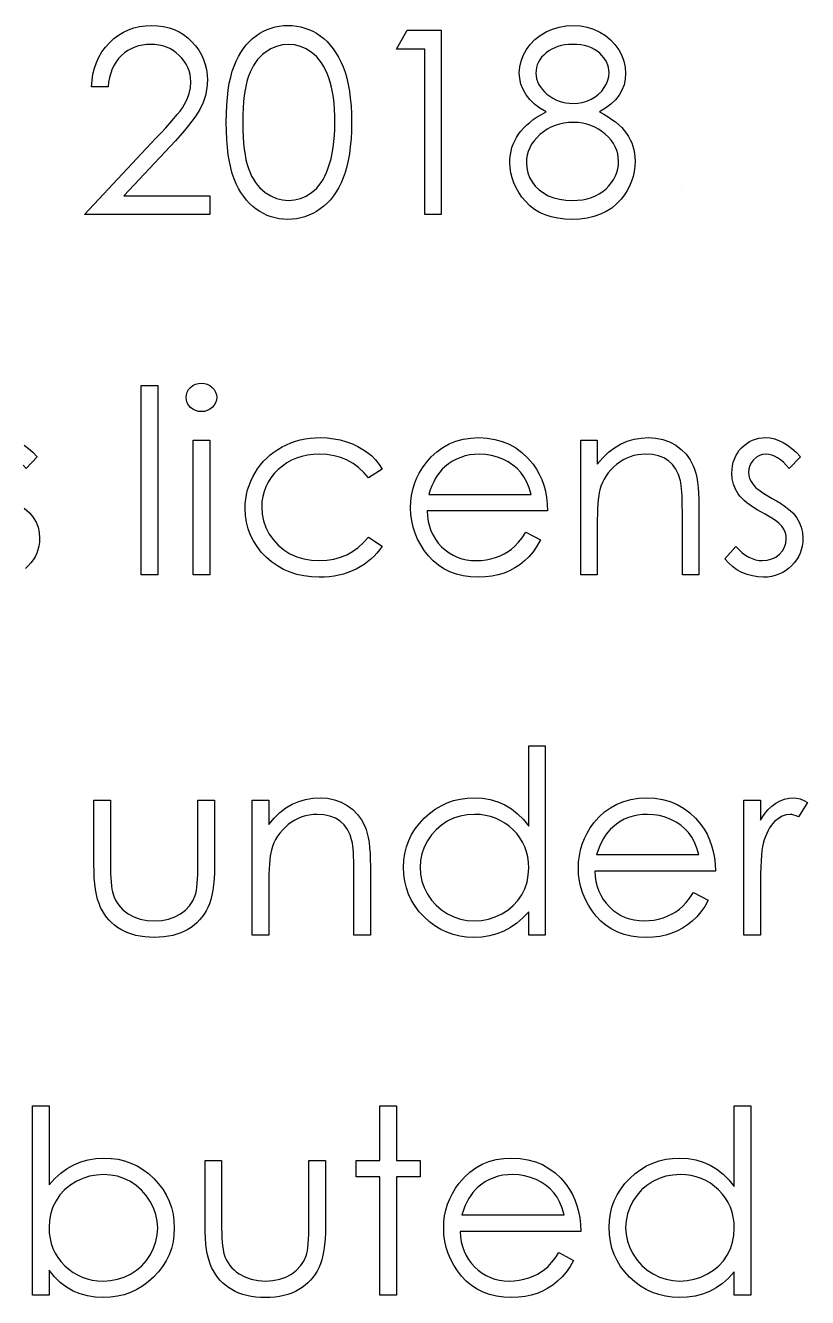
# Model space of a CAD drawing. Header units: millimetres. Extents: x -115 to 178, y -25 to 102.
# Drawn here: x 9.31 to 24.16, y 77.66 to 101.79 of the extents above; entities that cross this region are included whole.
import ezdxf

# ---------------------------------------------------------------- set-up
doc = ezdxf.new("R2010")
doc.units = ezdxf.units.MM

msp = doc.modelspace()

# ---------------------------------------------------------------- linework, layer by layer
at = {"color": 7, "linetype": 'Continuous'}
msp.add_line((21.764, 98.742), (21.764, 98.742), dxfattribs=at)
at = {"color": 7, "linetype": 'Continuous', "flags": 128}
for points in [[(10.883, 100.627), (10.569, 100.627), (10.569, 100.627), (10.577, 100.752), (10.595, 100.871), (10.623, 100.984), (10.661, 101.092), (10.708, 101.193), (10.764, 101.29), (10.831, 101.381), (10.907, 101.465), (10.991, 101.543), (11.08, 101.609), (11.173, 101.665), (11.271, 101.712), (11.374, 101.747), (11.481, 101.773), (11.593, 101.789), (11.71, 101.794), (11.71, 101.794), (11.825, 101.789), (11.935, 101.774), (12.039, 101.75), (12.138, 101.716), (12.23, 101.672), (12.317, 101.619), (12.399, 101.557), (12.475, 101.484), (12.544, 101.404), (12.603, 101.322), (12.653, 101.235), (12.695, 101.146), (12.726, 101.053), (12.749, 100.956), (12.763, 100.857), (12.768, 100.753), (12.768, 100.753), (12.758, 100.607), (12.731, 100.466), (12.686, 100.33), (12.622, 100.198), (12.582, 100.131), (12.533, 100.058), (12.475, 99.978), (12.409, 99.894), (12.334, 99.803), (12.252, 99.707), (12.16, 99.605), (12.059, 99.497), (12.059, 99.497), (11.184, 98.563), (11.184, 98.563), (12.812, 98.563), (12.812, 98.563), (12.812, 98.204), (12.812, 98.204), (10.434, 98.204), (10.434, 98.204), (11.792, 99.652), (11.792, 99.652), (11.89, 99.756), (11.98, 99.853), (12.061, 99.943), (12.132, 100.025), (12.195, 100.102), (12.249, 100.17), (12.293, 100.233), (12.329, 100.288), (12.383, 100.393), (12.423, 100.501), (12.446, 100.611), (12.453, 100.725), (12.453, 100.725), (12.45, 100.797), (12.439, 100.865), (12.423, 100.931), (12.399, 100.995), (12.367, 101.057), (12.329, 101.115), (12.285, 101.171), (12.233, 101.225), (12.176, 101.274), (12.117, 101.317), (12.054, 101.353), (11.989, 101.382), (11.919, 101.405), (11.848, 101.421), (11.773, 101.431), (11.694, 101.435), (11.694, 101.435), (11.612, 101.431), (11.534, 101.421), (11.459, 101.404), (11.387, 101.381), (11.319, 101.352), (11.255, 101.315), (11.194, 101.272), (11.136, 101.222), (11.083, 101.167), (11.037, 101.106), (10.996, 101.039), (10.961, 100.968), (10.933, 100.891), (10.91, 100.808), (10.893, 100.72), (10.883, 100.627)], [(13.126, 99.952), (13.129, 100.121), (13.136, 100.279), (13.148, 100.428), (13.164, 100.567), (13.184, 100.696), (13.21, 100.815), (13.24, 100.925), (13.274, 101.024), (13.313, 101.116), (13.356, 101.202), (13.403, 101.282), (13.453, 101.357), (13.507, 101.426), (13.565, 101.489), (13.626, 101.546), (13.692, 101.598), (13.761, 101.644), (13.832, 101.683), (13.904, 101.717), (13.979, 101.744), (14.055, 101.766), (14.134, 101.782), (14.214, 101.791), (14.297, 101.794), (14.297, 101.794), (14.38, 101.791), (14.462, 101.782), (14.541, 101.766), (14.619, 101.744), (14.695, 101.717), (14.769, 101.683), (14.841, 101.644), (14.91, 101.597), (14.977, 101.545), (15.041, 101.486), (15.1, 101.422), (15.156, 101.352), (15.209, 101.275), (15.258, 101.192), (15.303, 101.103), (15.345, 101.008), (15.382, 100.905), (15.415, 100.794), (15.442, 100.675), (15.465, 100.548), (15.482, 100.412), (15.495, 100.267), (15.502, 100.114), (15.505, 99.952), (15.505, 99.952), (15.502, 99.792), (15.495, 99.64), (15.482, 99.495), (15.465, 99.36), (15.443, 99.233), (15.416, 99.115), (15.384, 99.004), (15.347, 98.902), (15.306, 98.807), (15.261, 98.719), (15.212, 98.636), (15.16, 98.559), (15.104, 98.488), (15.043, 98.424), (14.98, 98.365), (14.912, 98.312), (14.842, 98.266), (14.77, 98.226), (14.696, 98.192), (14.62, 98.164), (14.542, 98.142), (14.462, 98.127), (14.38, 98.117), (14.297, 98.114), (14.297, 98.114), (14.214, 98.117), (14.134, 98.126), (14.055, 98.141), (13.98, 98.162), (13.905, 98.189), (13.833, 98.223), (13.763, 98.262), (13.695, 98.307), (13.63, 98.358), (13.568, 98.415), (13.511, 98.478), (13.457, 98.547), (13.406, 98.622), (13.359, 98.702), (13.316, 98.789), (13.277, 98.882), (13.241, 98.982), (13.211, 99.092), (13.185, 99.212), (13.164, 99.341), (13.148, 99.479), (13.136, 99.628), (13.129, 99.786), (13.126, 99.952)], [(16.563, 101.704), (17.21, 101.704), (17.21, 101.704), (17.21, 98.204), (17.21, 98.204), (16.896, 98.204), (16.896, 98.204), (16.896, 101.345), (16.896, 101.345), (16.357, 101.345), (16.357, 101.345), (16.563, 101.704)], [(20.213, 100.154), (20.298, 100.108), (20.378, 100.061), (20.45, 100.012), (20.518, 99.962), (20.579, 99.91), (20.635, 99.856), (20.684, 99.802), (20.727, 99.745), (20.765, 99.687), (20.798, 99.626), (20.826, 99.564), (20.849, 99.5), (20.867, 99.434), (20.88, 99.366), (20.887, 99.295), (20.889, 99.223), (20.889, 99.223), (20.885, 99.122), (20.872, 99.024), (20.852, 98.929), (20.823, 98.837), (20.786, 98.747), (20.74, 98.662), (20.687, 98.578), (20.624, 98.498), (20.624, 98.498), (20.539, 98.409), (20.445, 98.33), (20.342, 98.264), (20.23, 98.21), (20.109, 98.168), (19.98, 98.138), (19.842, 98.12), (19.695, 98.114), (19.695, 98.114), (19.554, 98.12), (19.422, 98.135), (19.298, 98.162), (19.183, 98.198), (19.077, 98.246), (18.98, 98.304), (18.892, 98.372), (18.812, 98.451), (18.741, 98.537), (18.68, 98.624), (18.629, 98.714), (18.586, 98.806), (18.553, 98.9), (18.53, 98.996), (18.516, 99.094), (18.511, 99.194), (18.511, 99.194), (18.514, 99.268), (18.522, 99.34), (18.534, 99.409), (18.552, 99.477), (18.575, 99.543), (18.603, 99.607), (18.636, 99.669), (18.674, 99.729), (18.718, 99.788), (18.768, 99.845), (18.825, 99.901), (18.888, 99.955), (18.956, 100.007), (19.032, 100.058), (19.113, 100.107), (19.202, 100.154), (19.202, 100.154), (19.082, 100.223), (18.978, 100.301), (18.89, 100.386), (18.818, 100.479), (18.762, 100.578), (18.723, 100.68), (18.698, 100.786), (18.691, 100.895), (18.691, 100.895), (18.699, 101.007), (18.724, 101.117), (18.767, 101.226), (18.826, 101.334), (18.9, 101.435), (18.987, 101.525), (19.087, 101.604), (19.2, 101.671), (19.322, 101.725), (19.449, 101.763), (19.58, 101.786), (19.716, 101.794), (19.716, 101.794), (19.85, 101.786), (19.977, 101.763), (20.1, 101.723), (20.218, 101.669), (20.327, 101.602), (20.423, 101.523), (20.507, 101.433), (20.579, 101.332), (20.636, 101.225), (20.677, 101.114), (20.701, 101.001), (20.71, 100.886), (20.71, 100.886), (20.702, 100.772), (20.679, 100.665), (20.64, 100.564), (20.586, 100.469), (20.516, 100.381), (20.431, 100.299), (20.329, 100.223), (20.213, 100.154)], [(13.441, 99.954), (13.442, 99.814), (13.448, 99.682), (13.456, 99.558), (13.467, 99.445), (13.483, 99.34), (13.501, 99.243), (13.523, 99.155), (13.548, 99.077), (13.577, 99.004), (13.608, 98.937), (13.643, 98.874), (13.68, 98.816), (13.722, 98.762), (13.766, 98.712), (13.814, 98.667), (13.864, 98.627), (13.971, 98.559), (14.08, 98.512), (14.192, 98.483), (14.307, 98.473), (14.307, 98.473), (14.423, 98.482), (14.535, 98.511), (14.643, 98.557), (14.747, 98.623), (14.797, 98.663), (14.844, 98.707), (14.887, 98.757), (14.928, 98.811), (14.965, 98.869), (14.999, 98.933), (15.03, 99.001), (15.058, 99.074), (15.058, 99.074), (15.089, 99.168), (15.116, 99.266), (15.139, 99.369), (15.158, 99.476), (15.172, 99.589), (15.182, 99.706), (15.188, 99.828), (15.191, 99.954), (15.191, 99.954), (15.188, 100.08), (15.184, 100.201), (15.174, 100.315), (15.161, 100.424), (15.144, 100.527), (15.125, 100.623), (15.1, 100.715), (15.073, 100.8), (15.042, 100.88), (15.008, 100.954), (14.972, 101.022), (14.933, 101.085), (14.891, 101.143), (14.845, 101.195), (14.797, 101.241), (14.747, 101.282), (14.641, 101.348), (14.533, 101.397), (14.421, 101.425), (14.307, 101.435), (14.307, 101.435), (14.192, 101.425), (14.079, 101.397), (13.97, 101.348), (13.864, 101.282), (13.814, 101.242), (13.767, 101.197), (13.722, 101.147), (13.682, 101.093), (13.644, 101.035), (13.609, 100.972), (13.577, 100.905), (13.549, 100.832), (13.523, 100.754), (13.502, 100.666), (13.483, 100.57), (13.468, 100.464), (13.456, 100.35), (13.448, 100.227), (13.442, 100.095), (13.441, 99.954)], [(19.699, 101.435), (19.625, 101.432), (19.555, 101.425), (19.488, 101.412), (19.425, 101.395), (19.364, 101.371), (19.307, 101.344), (19.253, 101.311), (19.202, 101.273), (19.155, 101.232), (19.115, 101.189), (19.082, 101.144), (19.054, 101.097), (19.033, 101.048), (19.017, 100.998), (19.008, 100.945), (19.005, 100.891), (19.005, 100.891), (19.008, 100.836), (19.018, 100.783), (19.034, 100.731), (19.058, 100.681), (19.087, 100.632), (19.124, 100.583), (19.167, 100.537), (19.216, 100.492), (19.27, 100.449), (19.327, 100.413), (19.385, 100.383), (19.446, 100.358), (19.51, 100.338), (19.575, 100.324), (19.642, 100.316), (19.711, 100.313), (19.711, 100.313), (19.8, 100.318), (19.887, 100.333), (19.972, 100.358), (20.054, 100.393), (20.13, 100.438), (20.197, 100.489), (20.256, 100.548), (20.305, 100.615), (20.345, 100.686), (20.373, 100.756), (20.39, 100.827), (20.396, 100.898), (20.396, 100.898), (20.393, 100.947), (20.385, 100.996), (20.37, 101.043), (20.351, 101.09), (20.326, 101.135), (20.295, 101.179), (20.259, 101.223), (20.217, 101.266), (20.17, 101.305), (20.118, 101.339), (20.061, 101.369), (19.998, 101.393), (19.931, 101.411), (19.859, 101.424), (19.782, 101.432), (19.699, 101.435)], [(19.719, 99.954), (19.626, 99.95), (19.537, 99.939), (19.451, 99.922), (19.37, 99.896), (19.292, 99.863), (19.218, 99.823), (19.148, 99.776), (19.082, 99.722), (19.022, 99.664), (18.97, 99.603), (18.925, 99.539), (18.89, 99.473), (18.861, 99.404), (18.841, 99.333), (18.829, 99.26), (18.825, 99.184), (18.825, 99.184), (18.832, 99.09), (18.853, 99), (18.887, 98.911), (18.935, 98.825), (18.995, 98.745), (19.066, 98.676), (19.148, 98.615), (19.242, 98.564), (19.345, 98.524), (19.455, 98.496), (19.573, 98.479), (19.699, 98.473), (19.699, 98.473), (19.797, 98.477), (19.89, 98.487), (19.977, 98.505), (20.059, 98.529), (20.136, 98.56), (20.209, 98.599), (20.276, 98.643), (20.338, 98.696), (20.393, 98.753), (20.441, 98.812), (20.483, 98.874), (20.516, 98.938), (20.542, 99.004), (20.56, 99.072), (20.572, 99.143), (20.575, 99.217), (20.575, 99.217), (20.571, 99.288), (20.56, 99.357), (20.54, 99.424), (20.513, 99.49), (20.477, 99.553), (20.434, 99.614), (20.383, 99.673), (20.324, 99.729), (20.26, 99.782), (20.192, 99.828), (20.122, 99.866), (20.047, 99.898), (19.97, 99.922), (19.89, 99.94), (19.806, 99.95), (19.719, 99.954)], [(11.511, 94.96), (11.825, 94.96), (11.825, 94.96), (11.825, 91.37), (11.825, 91.37), (11.511, 91.37), (11.511, 91.37), (11.511, 94.96)], [(12.654, 95.005), (12.712, 95), (12.766, 94.985), (12.816, 94.96), (12.861, 94.926), (12.899, 94.884), (12.925, 94.838), (12.941, 94.788), (12.947, 94.734), (12.947, 94.734), (12.941, 94.682), (12.925, 94.633), (12.899, 94.587), (12.861, 94.546), (12.816, 94.511), (12.766, 94.486), (12.712, 94.472), (12.654, 94.467), (12.654, 94.467), (12.596, 94.472), (12.544, 94.486), (12.494, 94.511), (12.449, 94.546), (12.412, 94.587), (12.385, 94.633), (12.369, 94.682), (12.364, 94.734), (12.364, 94.734), (12.369, 94.788), (12.385, 94.838), (12.412, 94.884), (12.449, 94.926), (12.494, 94.96), (12.544, 94.985), (12.596, 95), (12.654, 95.005)], [(12.498, 93.928), (12.812, 93.928), (12.812, 93.928), (12.812, 91.37), (12.812, 91.37), (12.498, 91.37), (12.498, 91.37), (12.498, 93.928)], [(16.088, 93.374), (15.825, 93.21), (15.825, 93.21), (15.736, 93.315), (15.639, 93.407), (15.534, 93.484), (15.422, 93.547), (15.301, 93.596), (15.173, 93.631), (15.038, 93.652), (14.894, 93.659), (14.894, 93.659), (14.779, 93.654), (14.668, 93.641), (14.563, 93.618), (14.463, 93.586), (14.367, 93.545), (14.277, 93.494), (14.192, 93.435), (14.111, 93.367), (14.038, 93.292), (13.975, 93.212), (13.921, 93.13), (13.877, 93.043), (13.843, 92.952), (13.819, 92.858), (13.804, 92.759), (13.8, 92.656), (13.8, 92.656), (13.809, 92.522), (13.835, 92.393), (13.88, 92.267), (13.943, 92.145), (14.021, 92.032), (14.113, 91.931), (14.217, 91.845), (14.336, 91.772), (14.465, 91.714), (14.601, 91.673), (14.745, 91.648), (14.896, 91.64), (14.896, 91.64), (15.035, 91.647), (15.167, 91.668), (15.293, 91.703), (15.413, 91.752), (15.526, 91.815), (15.632, 91.892), (15.732, 91.983), (15.825, 92.088), (15.825, 92.088), (16.088, 91.916), (16.088, 91.916), (16.04, 91.848), (15.988, 91.783), (15.932, 91.723), (15.873, 91.667), (15.81, 91.614), (15.742, 91.566), (15.67, 91.521), (15.595, 91.481), (15.517, 91.444), (15.435, 91.413), (15.352, 91.386), (15.265, 91.364), (15.176, 91.347), (15.083, 91.335), (14.989, 91.328), (14.891, 91.326), (14.891, 91.326), (14.743, 91.331), (14.601, 91.349), (14.466, 91.379), (14.337, 91.42), (14.214, 91.474), (14.098, 91.539), (13.988, 91.616), (13.885, 91.705), (13.791, 91.802), (13.711, 91.905), (13.642, 92.013), (13.586, 92.126), (13.542, 92.244), (13.511, 92.367), (13.492, 92.495), (13.485, 92.628), (13.485, 92.628), (13.488, 92.719), (13.497, 92.808), (13.511, 92.895), (13.532, 92.981), (13.558, 93.065), (13.591, 93.148), (13.629, 93.228), (13.672, 93.308), (13.721, 93.384), (13.774, 93.456), (13.832, 93.524), (13.894, 93.587), (13.96, 93.646), (14.031, 93.7), (14.107, 93.751), (14.186, 93.797), (14.269, 93.838), (14.354, 93.874), (14.442, 93.904), (14.532, 93.929), (14.625, 93.948), (14.719, 93.962), (14.817, 93.97), (14.917, 93.973), (14.917, 93.973), (15.043, 93.968), (15.167, 93.953), (15.288, 93.93), (15.407, 93.895), (15.521, 93.853), (15.626, 93.805), (15.721, 93.751), (15.808, 93.692), (15.888, 93.625), (15.96, 93.55), (16.028, 93.466), (16.088, 93.374)], [(18.815, 92.178), (19.094, 92.032), (19.094, 92.032), (19.026, 91.915), (18.952, 91.809), (18.874, 91.715), (18.789, 91.634), (18.7, 91.563), (18.606, 91.502), (18.506, 91.448), (18.401, 91.404), (18.29, 91.37), (18.171, 91.345), (18.046, 91.331), (17.913, 91.326), (17.913, 91.326), (17.766, 91.332), (17.627, 91.351), (17.497, 91.382), (17.374, 91.427), (17.26, 91.483), (17.154, 91.553), (17.056, 91.635), (16.967, 91.729), (16.887, 91.832), (16.818, 91.938), (16.76, 92.047), (16.712, 92.16), (16.674, 92.276), (16.648, 92.394), (16.632, 92.517), (16.627, 92.642), (16.627, 92.642), (16.631, 92.76), (16.645, 92.875), (16.668, 92.987), (16.7, 93.095), (16.741, 93.2), (16.792, 93.302), (16.852, 93.401), (16.921, 93.496), (16.921, 93.496), (17.018, 93.608), (17.124, 93.705), (17.236, 93.787), (17.358, 93.854), (17.487, 93.906), (17.623, 93.944), (17.768, 93.965), (17.921, 93.973), (17.921, 93.973), (18.078, 93.965), (18.227, 93.941), (18.368, 93.902), (18.501, 93.848), (18.625, 93.777), (18.742, 93.69), (18.85, 93.587), (18.951, 93.47), (18.951, 93.47), (19.015, 93.378), (19.071, 93.281), (19.118, 93.178), (19.157, 93.07), (19.188, 92.956), (19.21, 92.837), (19.223, 92.712), (19.229, 92.582), (19.229, 92.582), (16.941, 92.582), (16.941, 92.582), (16.947, 92.481), (16.961, 92.384), (16.983, 92.292), (17.014, 92.206), (17.052, 92.123), (17.098, 92.046), (17.153, 91.973), (17.215, 91.904), (17.284, 91.842), (17.356, 91.788), (17.433, 91.743), (17.513, 91.706), (17.598, 91.677), (17.686, 91.657), (17.778, 91.644), (17.874, 91.64), (17.874, 91.64), (17.968, 91.643), (18.06, 91.654), (18.151, 91.673), (18.24, 91.699), (18.327, 91.732), (18.406, 91.769), (18.478, 91.811), (18.544, 91.858), (18.608, 91.915), (18.674, 91.988), (18.744, 92.075), (18.815, 92.178)], [(19.857, 93.928), (20.171, 93.928), (20.171, 93.928), (20.171, 93.467), (20.171, 93.467), (20.274, 93.59), (20.382, 93.696), (20.496, 93.783), (20.615, 93.852), (20.739, 93.905), (20.869, 93.943), (21.004, 93.965), (21.145, 93.973), (21.145, 93.973), (21.286, 93.964), (21.419, 93.937), (21.544, 93.892), (21.661, 93.829), (21.766, 93.75), (21.857, 93.659), (21.933, 93.555), (21.994, 93.439), (22.019, 93.374), (22.041, 93.299), (22.059, 93.217), (22.074, 93.126), (22.085, 93.027), (22.094, 92.919), (22.099, 92.801), (22.101, 92.677), (22.101, 92.677), (22.101, 91.37), (22.101, 91.37), (21.787, 91.37), (21.787, 91.37), (21.787, 92.574), (21.787, 92.574), (21.786, 92.678), (21.785, 92.773), (21.782, 92.86), (21.778, 92.937), (21.772, 93.005), (21.766, 93.064), (21.758, 93.115), (21.75, 93.156), (21.75, 93.156), (21.714, 93.273), (21.664, 93.376), (21.601, 93.462), (21.525, 93.533), (21.435, 93.588), (21.332, 93.627), (21.217, 93.651), (21.09, 93.659), (21.09, 93.659), (21.014, 93.656), (20.941, 93.647), (20.868, 93.632), (20.799, 93.611), (20.731, 93.583), (20.665, 93.55), (20.601, 93.51), (20.539, 93.464), (20.481, 93.414), (20.429, 93.361), (20.381, 93.305), (20.338, 93.246), (20.301, 93.184), (20.269, 93.12), (20.241, 93.052), (20.22, 92.982), (20.22, 92.982), (20.209, 92.93), (20.199, 92.868), (20.19, 92.797), (20.183, 92.716), (20.178, 92.625), (20.174, 92.525), (20.172, 92.415), (20.171, 92.295), (20.171, 92.295), (20.171, 91.37), (20.171, 91.37), (19.857, 91.37), (19.857, 91.37), (19.857, 93.928)], [(24.03, 93.609), (23.817, 93.39), (23.817, 93.39), (23.761, 93.453), (23.705, 93.507), (23.649, 93.554), (23.594, 93.592), (23.539, 93.621), (23.484, 93.642), (23.429, 93.655), (23.375, 93.659), (23.375, 93.659), (23.31, 93.653), (23.249, 93.633), (23.192, 93.601), (23.141, 93.555), (23.098, 93.501), (23.068, 93.444), (23.049, 93.381), (23.043, 93.315), (23.043, 93.315), (23.049, 93.254), (23.065, 93.196), (23.092, 93.139), (23.13, 93.083), (23.13, 93.083), (23.155, 93.054), (23.185, 93.024), (23.222, 92.993), (23.265, 92.961), (23.314, 92.927), (23.368, 92.893), (23.429, 92.856), (23.495, 92.819), (23.495, 92.819), (23.577, 92.773), (23.651, 92.727), (23.719, 92.682), (23.78, 92.637), (23.834, 92.592), (23.882, 92.548), (23.922, 92.503), (23.956, 92.46), (23.956, 92.46), (24.008, 92.37), (24.046, 92.274), (24.068, 92.172), (24.075, 92.065), (24.075, 92.065), (24.072, 91.989), (24.062, 91.916), (24.045, 91.846), (24.022, 91.779), (23.991, 91.715), (23.955, 91.654), (23.911, 91.596), (23.861, 91.54), (23.805, 91.49), (23.747, 91.446), (23.685, 91.41), (23.62, 91.38), (23.551, 91.356), (23.479, 91.339), (23.404, 91.329), (23.326, 91.326), (23.326, 91.326), (23.22, 91.331), (23.117, 91.349), (23.016, 91.377), (22.917, 91.417), (22.824, 91.468), (22.739, 91.528), (22.662, 91.596), (22.594, 91.672), (22.594, 91.672), (22.803, 91.909), (22.803, 91.909), (22.863, 91.846), (22.924, 91.791), (22.986, 91.745), (23.049, 91.707), (23.113, 91.678), (23.178, 91.657), (23.243, 91.644), (23.31, 91.64), (23.31, 91.64), (23.4, 91.647), (23.483, 91.671), (23.56, 91.708), (23.629, 91.762), (23.687, 91.826), (23.728, 91.896), (23.753, 91.971), (23.761, 92.051), (23.761, 92.051), (23.756, 92.118), (23.739, 92.181), (23.713, 92.24), (23.675, 92.295), (23.675, 92.295), (23.65, 92.322), (23.619, 92.351), (23.58, 92.381), (23.535, 92.414), (23.483, 92.447), (23.425, 92.482), (23.359, 92.52), (23.287, 92.559), (23.287, 92.559), (23.209, 92.603), (23.138, 92.647), (23.073, 92.691), (23.014, 92.735), (22.963, 92.778), (22.918, 92.822), (22.878, 92.865), (22.846, 92.908), (22.846, 92.908), (22.795, 92.997), (22.759, 93.093), (22.736, 93.194), (22.729, 93.302), (22.729, 93.302), (22.732, 93.373), (22.74, 93.44), (22.755, 93.505), (22.775, 93.566), (22.801, 93.625), (22.832, 93.68), (22.869, 93.733), (22.912, 93.782), (22.96, 93.826), (23.01, 93.865), (23.063, 93.898), (23.12, 93.925), (23.179, 93.946), (23.242, 93.961), (23.307, 93.97), (23.375, 93.973), (23.375, 93.973), (23.457, 93.967), (23.538, 93.951), (23.62, 93.922), (23.702, 93.882), (23.784, 93.831), (23.866, 93.768), (23.948, 93.695), (24.03, 93.609)], [(9.29, 93.831), (9.372, 93.768), (9.455, 93.695), (9.537, 93.609)], [(18.915, 92.896), (18.878, 93.02), (18.832, 93.131), (18.78, 93.228), (18.719, 93.313), (18.651, 93.387), (18.571, 93.454), (18.481, 93.512), (18.381, 93.564), (18.274, 93.606), (18.164, 93.635), (18.052, 93.653), (17.937, 93.659), (17.937, 93.659), (17.843, 93.655), (17.752, 93.644), (17.664, 93.625), (17.581, 93.599), (17.499, 93.565), (17.422, 93.524), (17.349, 93.475), (17.278, 93.419), (17.278, 93.419), (17.229, 93.373), (17.183, 93.321), (17.14, 93.264), (17.101, 93.202), (17.065, 93.133), (17.031, 93.059), (17.001, 92.981), (16.974, 92.896), (16.974, 92.896), (18.915, 92.896)], [(9.537, 93.609), (9.324, 93.39), (9.324, 93.39), (9.268, 93.453)], [(9.286, 92.637), (9.34, 92.592), (9.388, 92.548), (9.429, 92.503), (9.462, 92.46), (9.462, 92.46), (9.514, 92.37), (9.552, 92.274), (9.574, 92.172), (9.582, 92.065), (9.582, 92.065), (9.578, 91.989), (9.568, 91.916), (9.551, 91.846), (9.528, 91.779), (9.497, 91.715), (9.461, 91.654), (9.418, 91.596), (9.367, 91.54), (9.312, 91.49)], [(19.184, 88.127), (19.184, 84.537), (19.184, 84.537), (18.87, 84.537), (18.87, 84.537), (18.87, 84.98), (18.87, 84.98), (18.761, 84.862), (18.647, 84.761), (18.525, 84.677), (18.398, 84.609), (18.264, 84.558), (18.124, 84.522), (17.978, 84.499), (17.825, 84.492), (17.825, 84.492), (17.69, 84.499), (17.56, 84.517), (17.434, 84.547), (17.314, 84.589), (17.199, 84.644), (17.088, 84.71), (16.983, 84.789), (16.882, 84.88), (16.791, 84.98), (16.711, 85.084), (16.645, 85.194), (16.589, 85.31), (16.547, 85.43), (16.516, 85.556), (16.498, 85.687), (16.492, 85.823), (16.492, 85.823), (16.498, 85.956), (16.516, 86.085), (16.547, 86.209), (16.591, 86.328), (16.646, 86.441), (16.713, 86.55), (16.793, 86.655), (16.886, 86.753), (16.987, 86.844), (17.093, 86.922), (17.204, 86.989), (17.321, 87.043), (17.442, 87.086), (17.568, 87.116), (17.699, 87.133), (17.835, 87.14), (17.835, 87.14), (17.992, 87.131), (18.14, 87.106), (18.281, 87.063), (18.414, 87.004), (18.54, 86.929), (18.658, 86.836), (18.768, 86.726), (18.87, 86.6), (18.87, 86.6), (18.87, 88.127), (18.87, 88.127), (19.184, 88.127)], [(13.62, 87.095), (13.934, 87.095), (13.934, 87.095), (13.934, 86.633), (13.934, 86.633), (14.037, 86.757), (14.145, 86.863), (14.259, 86.95), (14.378, 87.019), (14.502, 87.072), (14.632, 87.11), (14.767, 87.132), (14.907, 87.14), (14.907, 87.14), (15.049, 87.131), (15.182, 87.104), (15.307, 87.058), (15.423, 86.995), (15.529, 86.917), (15.62, 86.826), (15.695, 86.722), (15.756, 86.605), (15.782, 86.54), (15.803, 86.466), (15.822, 86.384), (15.837, 86.293), (15.848, 86.193), (15.857, 86.085), (15.862, 85.968), (15.864, 85.843), (15.864, 85.843), (15.864, 84.537), (15.864, 84.537), (15.55, 84.537), (15.55, 84.537), (15.55, 85.74), (15.55, 85.74), (15.549, 85.845), (15.547, 85.94), (15.545, 86.026), (15.54, 86.104), (15.535, 86.172), (15.529, 86.231), (15.521, 86.282), (15.512, 86.322), (15.512, 86.322), (15.477, 86.44), (15.427, 86.542), (15.364, 86.629), (15.287, 86.699), (15.198, 86.755), (15.095, 86.794), (14.98, 86.818), (14.853, 86.826), (14.853, 86.826), (14.777, 86.823), (14.703, 86.814), (14.631, 86.798), (14.562, 86.777), (14.494, 86.749), (14.428, 86.716), (14.364, 86.676), (14.302, 86.631), (14.244, 86.58), (14.192, 86.528), (14.144, 86.472), (14.101, 86.413), (14.064, 86.351), (14.032, 86.286), (14.004, 86.218), (13.983, 86.148), (13.983, 86.148), (13.971, 86.096), (13.962, 86.035), (13.953, 85.964), (13.946, 85.883), (13.941, 85.792), (13.937, 85.692), (13.935, 85.582), (13.934, 85.462), (13.934, 85.462), (13.934, 84.537), (13.934, 84.537), (13.62, 84.537), (13.62, 84.537), (13.62, 87.095)], [(22.001, 85.345), (22.28, 85.198), (22.28, 85.198), (22.212, 85.081), (22.138, 84.976), (22.059, 84.882), (21.975, 84.801), (21.886, 84.73), (21.792, 84.668), (21.692, 84.615), (21.587, 84.571), (21.475, 84.536), (21.357, 84.512), (21.231, 84.497), (21.099, 84.492), (21.099, 84.492), (20.952, 84.499), (20.813, 84.518), (20.682, 84.549), (20.56, 84.593), (20.446, 84.65), (20.34, 84.719), (20.242, 84.801), (20.153, 84.896), (20.073, 84.998), (20.004, 85.104), (19.946, 85.214), (19.898, 85.327), (19.86, 85.442), (19.833, 85.561), (19.818, 85.683), (19.812, 85.809), (19.812, 85.809), (19.817, 85.927), (19.831, 86.042), (19.854, 86.153), (19.886, 86.262), (19.927, 86.367), (19.978, 86.469), (20.038, 86.568), (20.107, 86.663), (20.107, 86.663), (20.204, 86.774), (20.309, 86.872), (20.422, 86.953), (20.544, 87.021), (20.673, 87.072), (20.809, 87.11), (20.954, 87.132), (21.107, 87.14), (21.107, 87.14), (21.264, 87.132), (21.413, 87.108), (21.554, 87.069), (21.686, 87.014), (21.811, 86.943), (21.928, 86.856), (22.036, 86.754), (22.137, 86.636), (22.137, 86.636), (22.201, 86.544), (22.257, 86.448), (22.304, 86.345), (22.343, 86.237), (22.374, 86.123), (22.396, 86.004), (22.409, 85.879), (22.415, 85.749), (22.415, 85.749), (20.127, 85.749), (20.127, 85.749), (20.133, 85.648), (20.147, 85.551), (20.169, 85.459), (20.2, 85.372), (20.238, 85.29), (20.284, 85.212), (20.339, 85.139), (20.401, 85.071), (20.47, 85.009), (20.542, 84.955), (20.619, 84.909), (20.699, 84.872), (20.783, 84.844), (20.872, 84.823), (20.964, 84.811), (21.06, 84.806), (21.06, 84.806), (21.154, 84.81), (21.245, 84.821), (21.337, 84.84), (21.426, 84.866), (21.513, 84.898), (21.592, 84.936), (21.664, 84.978), (21.73, 85.025), (21.794, 85.082), (21.86, 85.155), (21.93, 85.242), (22.001, 85.345)], [(22.953, 87.095), (23.268, 87.095), (23.268, 87.095), (23.268, 86.718), (23.268, 86.718), (23.339, 86.822), (23.413, 86.91), (23.488, 86.983), (23.565, 87.04), (23.644, 87.084), (23.725, 87.115), (23.807, 87.133), (23.892, 87.14), (23.892, 87.14), (23.957, 87.134), (24.024, 87.118), (24.093, 87.091), (24.165, 87.052), (24.165, 87.052), (23.992, 86.78), (23.992, 86.78), (23.947, 86.8), (23.905, 86.814), (23.866, 86.823), (23.832, 86.826), (23.832, 86.826), (23.757, 86.817), (23.683, 86.792), (23.61, 86.75), (23.539, 86.691), (23.505, 86.655), (23.472, 86.615), (23.443, 86.57), (23.415, 86.52), (23.389, 86.465), (23.365, 86.406), (23.343, 86.343), (23.324, 86.275), (23.324, 86.275), (23.31, 86.214), (23.299, 86.138), (23.289, 86.049), (23.282, 85.946), (23.275, 85.83), (23.271, 85.7), (23.268, 85.555), (23.268, 85.397), (23.268, 85.397), (23.268, 84.537), (23.268, 84.537), (22.953, 84.537), (22.953, 84.537), (22.953, 87.095)], [(10.614, 87.095), (10.928, 87.095), (10.928, 87.095), (10.928, 85.909), (10.928, 85.909), (10.928, 85.804), (10.931, 85.709), (10.935, 85.621), (10.94, 85.542), (10.947, 85.472), (10.956, 85.409), (10.966, 85.356), (10.978, 85.31), (10.978, 85.31), (10.999, 85.254), (11.023, 85.2), (11.053, 85.149), (11.086, 85.102), (11.123, 85.057), (11.165, 85.015), (11.211, 84.977), (11.262, 84.942), (11.372, 84.883), (11.492, 84.84), (11.623, 84.815), (11.763, 84.806), (11.763, 84.806), (11.903, 84.815), (12.032, 84.839), (12.15, 84.881), (12.256, 84.938), (12.35, 85.009), (12.427, 85.091), (12.49, 85.183), (12.536, 85.285), (12.536, 85.285), (12.548, 85.327), (12.559, 85.379), (12.568, 85.442), (12.575, 85.514), (12.581, 85.598), (12.585, 85.691), (12.587, 85.795), (12.588, 85.909), (12.588, 85.909), (12.588, 87.095), (12.588, 87.095), (12.902, 87.095), (12.902, 87.095), (12.902, 85.85), (12.902, 85.85), (12.9, 85.723), (12.894, 85.604), (12.885, 85.492), (12.871, 85.39), (12.853, 85.294), (12.831, 85.208), (12.805, 85.13), (12.776, 85.059), (12.742, 84.994), (12.705, 84.933), (12.663, 84.876), (12.618, 84.822), (12.568, 84.771), (12.515, 84.725), (12.458, 84.682), (12.396, 84.642), (12.331, 84.607), (12.261, 84.576), (12.188, 84.551), (12.111, 84.53), (12.029, 84.513), (11.943, 84.501), (11.854, 84.494), (11.76, 84.492), (11.76, 84.492), (11.667, 84.494), (11.577, 84.501), (11.491, 84.513), (11.409, 84.53), (11.332, 84.551), (11.258, 84.576), (11.188, 84.607), (11.122, 84.642), (11.06, 84.682), (11.002, 84.725), (10.948, 84.772), (10.898, 84.822), (10.853, 84.877), (10.811, 84.935), (10.774, 84.997), (10.74, 85.062), (10.71, 85.134), (10.684, 85.214), (10.663, 85.303), (10.645, 85.4), (10.631, 85.505), (10.621, 85.619), (10.616, 85.742), (10.614, 85.873), (10.614, 85.873), (10.614, 87.095)], [(17.839, 86.826), (17.702, 86.817), (17.57, 86.793), (17.444, 86.751), (17.323, 86.694), (17.211, 86.622), (17.11, 86.535), (17.022, 86.436), (16.946, 86.324), (16.885, 86.203), (16.841, 86.078), (16.814, 85.951), (16.806, 85.819), (16.806, 85.819), (16.815, 85.689), (16.841, 85.561), (16.885, 85.437), (16.947, 85.315), (17.024, 85.201), (17.112, 85.101), (17.213, 85.014), (17.326, 84.94), (17.448, 84.881), (17.573, 84.84), (17.703, 84.815), (17.837, 84.806), (17.837, 84.806), (17.973, 84.815), (18.105, 84.839), (18.233, 84.881), (18.358, 84.939), (18.474, 85.011), (18.576, 85.095), (18.663, 85.191), (18.737, 85.299), (18.795, 85.416), (18.837, 85.54), (18.862, 85.672), (18.87, 85.81), (18.87, 85.81), (18.865, 85.916), (18.851, 86.018), (18.828, 86.115), (18.796, 86.208), (18.754, 86.296), (18.703, 86.38), (18.642, 86.46), (18.572, 86.535), (18.496, 86.603), (18.415, 86.662), (18.33, 86.712), (18.24, 86.753), (18.147, 86.785), (18.048, 86.807), (17.946, 86.821), (17.839, 86.826)], [(22.101, 86.063), (22.064, 86.187), (22.018, 86.298), (21.966, 86.395), (21.905, 86.479), (21.837, 86.554), (21.757, 86.62), (21.667, 86.679), (21.567, 86.73), (21.46, 86.772), (21.35, 86.802), (21.238, 86.82), (21.123, 86.826), (21.123, 86.826), (21.029, 86.822), (20.938, 86.811), (20.85, 86.792), (20.767, 86.766), (20.685, 86.732), (20.608, 86.691), (20.535, 86.642), (20.464, 86.586), (20.464, 86.586), (20.415, 86.54), (20.369, 86.488), (20.326, 86.431), (20.287, 86.368), (20.251, 86.3), (20.217, 86.226), (20.187, 86.148), (20.159, 86.063), (20.159, 86.063), (22.101, 86.063)], [(9.447, 77.704), (9.447, 81.294), (9.447, 81.294), (9.761, 81.294), (9.761, 81.294), (9.761, 79.797), (9.761, 79.797), (9.87, 79.917), (9.984, 80.02), (10.105, 80.108), (10.232, 80.179), (10.366, 80.235), (10.506, 80.275), (10.652, 80.299), (10.804, 80.306), (10.804, 80.306), (10.94, 80.3), (11.071, 80.282), (11.196, 80.252), (11.317, 80.21), (11.432, 80.155), (11.543, 80.088), (11.648, 80.01), (11.748, 79.919), (11.84, 79.819), (11.919, 79.715), (11.986, 79.605), (12.042, 79.49), (12.085, 79.37), (12.115, 79.244), (12.133, 79.114), (12.139, 78.978), (12.139, 78.978), (12.133, 78.844), (12.115, 78.715), (12.084, 78.591), (12.04, 78.472), (11.985, 78.357), (11.917, 78.249), (11.837, 78.144), (11.745, 78.045), (11.644, 77.955), (11.537, 77.876), (11.426, 77.81), (11.31, 77.756), (11.189, 77.713), (11.062, 77.683), (10.931, 77.665), (10.795, 77.659), (10.795, 77.659), (10.639, 77.667), (10.491, 77.69), (10.351, 77.729), (10.218, 77.783), (10.092, 77.855), (9.974, 77.944), (9.864, 78.052), (9.761, 78.177), (9.761, 78.177), (9.761, 77.704), (9.761, 77.704), (9.447, 77.704)], [(16.043, 81.294), (16.357, 81.294), (16.357, 81.294), (16.357, 80.261), (16.357, 80.261), (16.806, 80.261), (16.806, 80.261), (16.806, 79.947), (16.806, 79.947), (16.357, 79.947), (16.357, 79.947), (16.357, 77.704), (16.357, 77.704), (16.043, 77.704), (16.043, 77.704), (16.043, 79.947), (16.043, 79.947), (15.594, 79.947), (15.594, 79.947), (15.594, 80.261), (15.594, 80.261), (16.043, 80.261), (16.043, 80.261), (16.043, 81.294)], [(23.088, 81.294), (23.088, 77.704), (23.088, 77.704), (22.774, 77.704), (22.774, 77.704), (22.774, 78.146), (22.774, 78.146), (22.665, 78.028), (22.551, 77.927), (22.429, 77.843), (22.301, 77.776), (22.167, 77.725), (22.028, 77.688), (21.881, 77.666), (21.729, 77.659), (21.729, 77.659), (21.594, 77.665), (21.464, 77.683), (21.338, 77.714), (21.217, 77.756), (21.102, 77.81), (20.992, 77.877), (20.887, 77.956), (20.786, 78.047), (20.694, 78.146), (20.615, 78.251), (20.549, 78.361), (20.493, 78.476), (20.45, 78.597), (20.42, 78.723), (20.402, 78.854), (20.396, 78.99), (20.396, 78.99), (20.402, 79.123), (20.42, 79.252), (20.451, 79.375), (20.495, 79.494), (20.55, 79.608), (20.617, 79.717), (20.697, 79.821), (20.79, 79.92), (20.891, 80.01), (20.997, 80.089), (21.108, 80.156), (21.224, 80.21), (21.346, 80.252), (21.472, 80.283), (21.603, 80.3), (21.739, 80.306), (21.739, 80.306), (21.895, 80.298), (22.044, 80.273), (22.185, 80.23), (22.318, 80.171), (22.444, 80.095), (22.562, 80.003), (22.672, 79.893), (22.774, 79.767), (22.774, 79.767), (22.774, 81.294), (22.774, 81.294), (23.088, 81.294)], [(12.723, 80.261), (13.037, 80.261), (13.037, 80.261), (13.037, 79.075), (13.037, 79.075), (13.037, 78.971), (13.04, 78.875), (13.044, 78.788), (13.049, 78.709), (13.056, 78.638), (13.065, 78.576), (13.075, 78.523), (13.087, 78.477), (13.087, 78.477), (13.108, 78.42), (13.132, 78.366), (13.162, 78.316), (13.195, 78.268), (13.232, 78.223), (13.274, 78.182), (13.32, 78.143), (13.37, 78.108), (13.481, 78.049), (13.601, 78.007), (13.732, 77.981), (13.872, 77.973), (13.872, 77.973), (14.012, 77.981), (14.141, 78.006), (14.259, 78.047), (14.365, 78.105), (14.459, 78.176), (14.536, 78.258), (14.599, 78.35), (14.645, 78.452), (14.645, 78.452), (14.657, 78.494), (14.668, 78.546), (14.677, 78.608), (14.684, 78.681), (14.69, 78.765), (14.694, 78.858), (14.696, 78.962), (14.697, 79.075), (14.697, 79.075), (14.697, 80.261), (14.697, 80.261), (15.011, 80.261), (15.011, 80.261), (15.011, 79.016), (15.011, 79.016), (15.009, 78.889), (15.003, 78.77), (14.994, 78.659), (14.98, 78.556), (14.962, 78.461), (14.94, 78.375), (14.914, 78.296), (14.885, 78.225), (14.851, 78.161), (14.814, 78.1), (14.772, 78.042), (14.727, 77.988), (14.677, 77.938), (14.624, 77.892), (14.567, 77.848), (14.505, 77.809), (14.44, 77.774), (14.37, 77.743), (14.297, 77.718), (14.22, 77.697), (14.138, 77.68), (14.052, 77.668), (13.963, 77.661), (13.869, 77.659), (13.869, 77.659), (13.776, 77.661), (13.686, 77.668), (13.6, 77.68), (13.518, 77.697), (13.441, 77.718), (13.367, 77.743), (13.297, 77.774), (13.231, 77.809), (13.169, 77.848), (13.111, 77.892), (13.057, 77.939), (13.007, 77.989), (12.962, 78.044), (12.92, 78.102), (12.883, 78.164), (12.849, 78.229), (12.819, 78.3), (12.793, 78.38), (12.772, 78.469), (12.754, 78.566), (12.74, 78.672), (12.73, 78.786), (12.725, 78.908), (12.723, 79.039), (12.723, 79.039), (12.723, 80.261)], [(19.444, 78.511), (19.723, 78.365), (19.723, 78.365), (19.654, 78.248), (19.58, 78.143), (19.502, 78.049), (19.418, 77.967), (19.329, 77.897), (19.235, 77.835), (19.134, 77.782), (19.029, 77.737), (18.918, 77.703), (18.799, 77.679), (18.674, 77.664), (18.541, 77.659), (18.541, 77.659), (18.394, 77.665), (18.255, 77.684), (18.125, 77.716), (18.002, 77.76), (17.889, 77.817), (17.783, 77.886), (17.684, 77.968), (17.595, 78.063), (17.516, 78.165), (17.446, 78.271), (17.388, 78.38), (17.34, 78.493), (17.302, 78.609), (17.276, 78.727), (17.26, 78.85), (17.255, 78.976), (17.255, 78.976), (17.26, 79.093), (17.273, 79.208), (17.296, 79.32), (17.328, 79.429), (17.37, 79.534), (17.42, 79.635), (17.48, 79.734), (17.549, 79.83), (17.549, 79.83), (17.647, 79.941), (17.752, 80.039), (17.865, 80.12), (17.986, 80.187), (18.115, 80.239), (18.252, 80.277), (18.396, 80.299), (18.549, 80.306), (18.549, 80.306), (18.706, 80.299), (18.855, 80.275), (18.996, 80.236), (19.129, 80.181), (19.254, 80.11), (19.37, 80.023), (19.479, 79.921), (19.579, 79.803), (19.579, 79.803), (19.643, 79.711), (19.699, 79.614), (19.746, 79.511), (19.785, 79.403), (19.816, 79.29), (19.838, 79.171), (19.852, 79.046), (19.857, 78.915), (19.857, 78.915), (17.569, 78.915), (17.569, 78.915), (17.575, 78.814), (17.589, 78.718), (17.612, 78.626), (17.642, 78.539), (17.68, 78.457), (17.727, 78.379), (17.781, 78.306), (17.844, 78.237), (17.912, 78.176), (17.985, 78.122), (18.061, 78.076), (18.142, 78.039), (18.226, 78.01), (18.314, 77.99), (18.406, 77.977), (18.502, 77.973), (18.502, 77.973), (18.596, 77.977), (18.688, 77.988), (18.779, 78.007), (18.869, 78.033), (18.955, 78.065), (19.034, 78.103), (19.106, 78.145), (19.172, 78.192), (19.236, 78.249), (19.303, 78.321), (19.372, 78.408), (19.444, 78.511)], [(10.792, 77.973), (10.929, 77.981), (11.061, 78.006), (11.187, 78.047), (11.308, 78.105), (11.421, 78.177), (11.521, 78.263), (11.609, 78.362), (11.685, 78.474), (11.747, 78.595), (11.79, 78.72), (11.817, 78.847), (11.825, 78.978), (11.825, 78.978), (11.816, 79.109), (11.79, 79.237), (11.745, 79.362), (11.684, 79.484), (11.607, 79.598), (11.519, 79.698), (11.418, 79.785), (11.305, 79.858), (11.184, 79.917), (11.059, 79.959), (10.93, 79.984), (10.797, 79.992), (10.797, 79.992), (10.661, 79.984), (10.529, 79.959), (10.4, 79.917), (10.274, 79.858), (10.158, 79.785), (10.056, 79.701), (9.967, 79.605), (9.894, 79.497), (9.835, 79.38), (9.794, 79.257), (9.77, 79.126), (9.761, 78.988), (9.761, 78.988), (9.766, 78.882), (9.78, 78.78), (9.803, 78.683), (9.835, 78.59), (9.878, 78.502), (9.929, 78.418), (9.989, 78.338), (10.058, 78.263), (10.135, 78.195), (10.216, 78.136), (10.301, 78.087), (10.391, 78.046), (10.485, 78.014), (10.583, 77.991), (10.685, 77.977), (10.792, 77.973)], [(19.543, 79.229), (19.506, 79.354), (19.46, 79.464), (19.408, 79.562), (19.348, 79.646), (19.279, 79.72), (19.199, 79.787), (19.109, 79.846), (19.009, 79.897), (18.902, 79.939), (18.792, 79.968), (18.68, 79.987), (18.565, 79.992), (18.565, 79.992), (18.471, 79.989), (18.38, 79.978), (18.292, 79.959), (18.209, 79.933), (18.128, 79.898), (18.05, 79.858), (17.977, 79.809), (17.906, 79.752), (17.906, 79.752), (17.857, 79.706), (17.811, 79.654), (17.769, 79.598), (17.729, 79.535), (17.693, 79.466), (17.659, 79.393), (17.629, 79.314), (17.602, 79.229), (17.602, 79.229), (19.543, 79.229)], [(21.743, 79.992), (21.606, 79.984), (21.474, 79.959), (21.348, 79.918), (21.227, 79.86), (21.114, 79.788), (21.014, 79.702), (20.926, 79.603), (20.849, 79.49), (20.788, 79.37), (20.745, 79.245), (20.718, 79.117), (20.71, 78.986), (20.71, 78.986), (20.719, 78.856), (20.745, 78.728), (20.789, 78.603), (20.851, 78.481), (20.928, 78.368), (21.016, 78.268), (21.117, 78.181), (21.23, 78.107), (21.351, 78.048), (21.477, 78.007), (21.607, 77.981), (21.74, 77.973), (21.74, 77.973), (21.877, 77.981), (22.009, 78.006), (22.137, 78.047), (22.262, 78.106), (22.378, 78.178), (22.48, 78.262), (22.567, 78.358), (22.641, 78.465), (22.699, 78.582), (22.741, 78.707), (22.766, 78.838), (22.774, 78.977), (22.774, 78.977), (22.769, 79.083), (22.755, 79.185), (22.732, 79.282), (22.7, 79.375), (22.658, 79.463), (22.606, 79.547), (22.546, 79.626), (22.476, 79.701), (22.4, 79.769), (22.319, 79.829), (22.233, 79.879), (22.144, 79.919), (22.05, 79.952), (21.952, 79.974), (21.85, 79.988), (21.743, 79.992)]]:
    msp.add_lwpolyline(points, dxfattribs=at)

doc.saveas('drawing.dxf')
